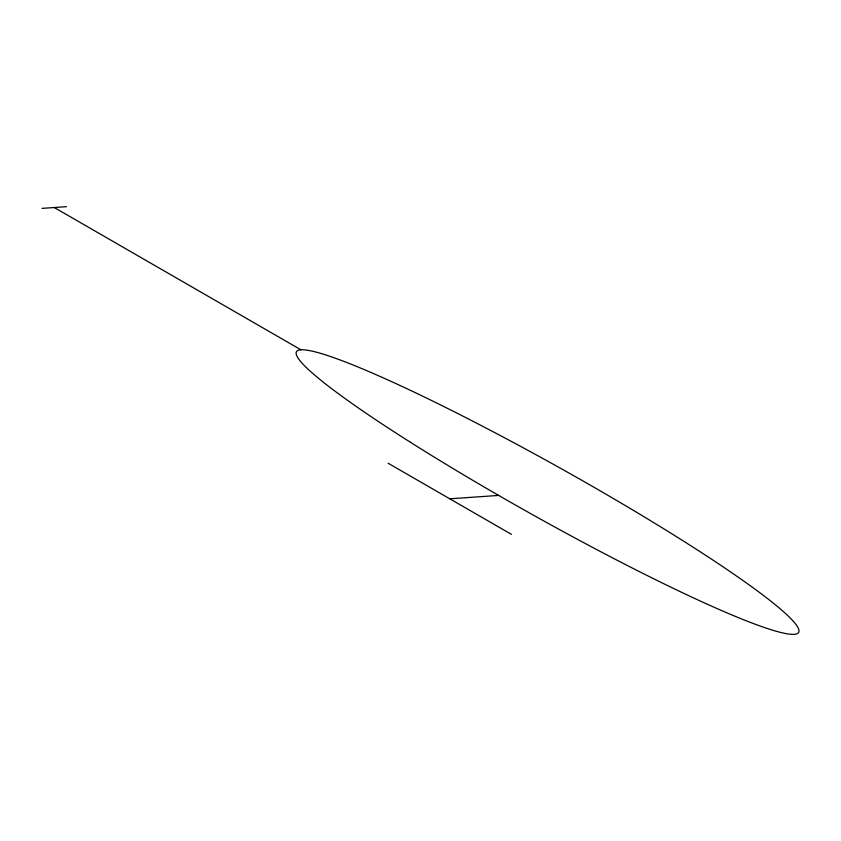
<?xml version="1.0" encoding="UTF-8"?>
<svg xmlns="http://www.w3.org/2000/svg" width="841" height="841" viewBox="0 0 841 841"><rect width="100%" height="100%" fill="white"/><g stroke="black" fill="none" stroke-linecap="round" stroke-linejoin="round"><path stroke-width="1.26" d="M42.05 208.368L66.492 206.676M449.788 498.797L498.671 495.423M54.276 207.527L300.91 349.793M388.121 463.233L511.444 534.371M410.503 442.313A287.643 27.07 29.2 0 0 798.645 632.39A287.643 27.07 29.2 0 0 433.514 401.462A287.643 27.07 29.2 0 0 410.503 442.313"/></g></svg>
